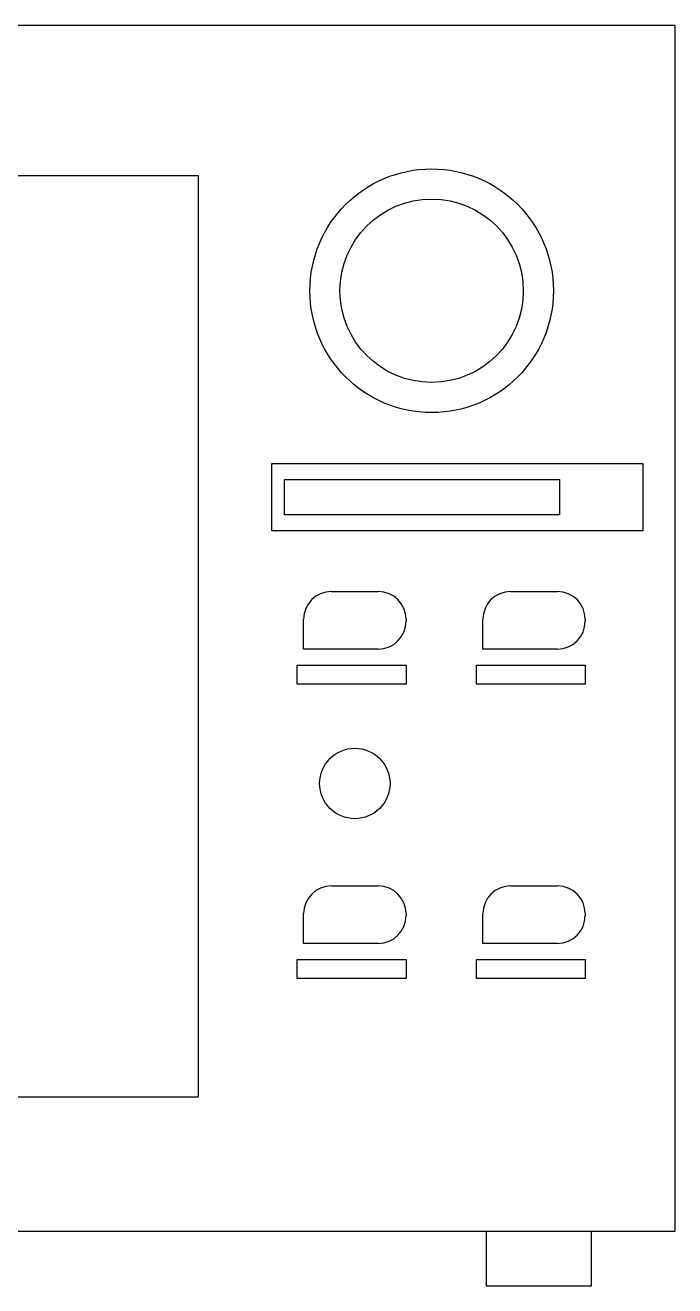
# Model space of a CAD drawing. Header units: millimetres. Extents: x 1474 to 2240, y 2278 to 2630.
# Drawn here: x 2233.7575 to 2233.8743, y 2608.3559 to 2608.5825 of the extents above; entities that cross this region are included whole.
import ezdxf

# ---------------------------------------------------------------- set-up
doc = ezdxf.new("R2010")
doc.units = ezdxf.units.MM
for name, color, linetype in [('尺寸', 5, 'Continuous'), ('辅助线', 1, 'Continuous'), ('门窗', 2, 'Continuous')]:
    doc.layers.add(name, color=color, linetype=linetype)

msp = doc.modelspace()

# ---------------------------------------------------------------- linework, layer by layer
at = {"layer": '尺寸'}
for p, q in [((2233.54219, 2608.58254), (2233.87432, 2608.58254)), ((2233.87432, 2608.58254), (2233.87432, 2608.36565)), ((2233.87432, 2608.36565), (2233.54219, 2608.36565))]:
    msp.add_line(p, q, dxfattribs=at)
at = {"layer": '辅助线'}
for p, q in [((2233.8018, 2608.49164), (2233.8018, 2608.50372)), ((2233.8018, 2608.50372), (2233.86857, 2608.50372)), ((2233.86857, 2608.50372), (2233.86857, 2608.49164)), ((2233.8041, 2608.49452), (2233.8041, 2608.50085)), ((2233.8041, 2608.50085), (2233.8536, 2608.50085)), ((2233.8536, 2608.50085), (2233.8536, 2608.49452)), ((2233.8536, 2608.49452), (2233.8041, 2608.49452)), ((2233.86857, 2608.49164), (2233.8018, 2608.49164)), ((2233.81255, 2608.48071), (2233.82097, 2608.48071)), ((2233.84479, 2608.48071), (2233.85321, 2608.48071)), ((2233.80755, 2608.47035), (2233.80755, 2608.47571)), ((2233.82597, 2608.47571), (2233.82597, 2608.47535)), ((2233.83979, 2608.47035), (2233.83979, 2608.47571)), ((2233.85821, 2608.47571), (2233.85821, 2608.47535)), ((2233.82097, 2608.47035), (2233.80755, 2608.47035)), ((2233.85321, 2608.47035), (2233.83979, 2608.47035)), ((2233.8064, 2608.46402), (2233.8064, 2608.46748)), ((2233.8064, 2608.46748), (2233.82597, 2608.46748)), ((2233.82597, 2608.46748), (2233.82597, 2608.46402)), ((2233.83864, 2608.46402), (2233.83864, 2608.46748)), ((2233.83864, 2608.46748), (2233.85821, 2608.46748)), ((2233.85821, 2608.46748), (2233.85821, 2608.46402)), ((2233.82597, 2608.46402), (2233.8064, 2608.46402)), ((2233.85821, 2608.46402), (2233.83864, 2608.46402)), ((2233.81255, 2608.42778), (2233.82097, 2608.42778)), ((2233.84479, 2608.42778), (2233.85321, 2608.42778)), ((2233.80755, 2608.41742), (2233.80755, 2608.42278)), ((2233.82597, 2608.42278), (2233.82597, 2608.42242)), ((2233.83979, 2608.41742), (2233.83979, 2608.42278)), ((2233.85821, 2608.42278), (2233.85821, 2608.42242)), ((2233.82097, 2608.41742), (2233.80755, 2608.41742)), ((2233.85321, 2608.41742), (2233.83979, 2608.41742)), ((2233.8064, 2608.4111), (2233.8064, 2608.41455)), ((2233.8064, 2608.41455), (2233.82597, 2608.41455)), ((2233.82597, 2608.41455), (2233.82597, 2608.4111)), ((2233.83864, 2608.4111), (2233.83864, 2608.41455)), ((2233.83864, 2608.41455), (2233.85821, 2608.41455)), ((2233.85821, 2608.41455), (2233.85821, 2608.4111)), ((2233.82597, 2608.4111), (2233.8064, 2608.4111)), ((2233.85821, 2608.4111), (2233.83864, 2608.4111)), ((2233.84036, 2608.36565), (2233.84036, 2608.35586)), ((2233.85936, 2608.36565), (2233.84036, 2608.36565)), ((2233.85936, 2608.35586), (2233.85936, 2608.36565)), ((2233.84036, 2608.35586), (2233.85936, 2608.35586))]:
    msp.add_line(p, q, dxfattribs=at)
for centre, radius in [((2233.83058, 2608.53479), 0.02191), ((2233.83058, 2608.53479), 0.01649), ((2233.81676, 2608.44619), 0.00633)]:
    msp.add_circle(centre, radius, dxfattribs=at)
for centre, start, end in [((2233.81255, 2608.47571), 90, 180), ((2233.82097, 2608.47571), 0, 90), ((2233.84479, 2608.47571), 90, 180), ((2233.85321, 2608.47571), 0, 90), ((2233.82097, 2608.47535), 270, 0), ((2233.85321, 2608.47535), 270, 0), ((2233.81255, 2608.42278), 90, 180), ((2233.82097, 2608.42278), 0, 90), ((2233.84479, 2608.42278), 90, 180), ((2233.85321, 2608.42278), 0, 90), ((2233.82097, 2608.42242), 270, 0), ((2233.85321, 2608.42242), 270, 0)]:
    msp.add_arc(centre, 0.005, start, end, dxfattribs=at)
at = {"layer": '门窗'}
for p, q in [((2233.56004, 2608.5555), (2233.78856, 2608.5555)), ((2233.78856, 2608.5555), (2233.78856, 2608.38981)), ((2233.78856, 2608.38981), (2233.56004, 2608.38981))]:
    msp.add_line(p, q, dxfattribs=at)

doc.saveas('drawing.dxf')
